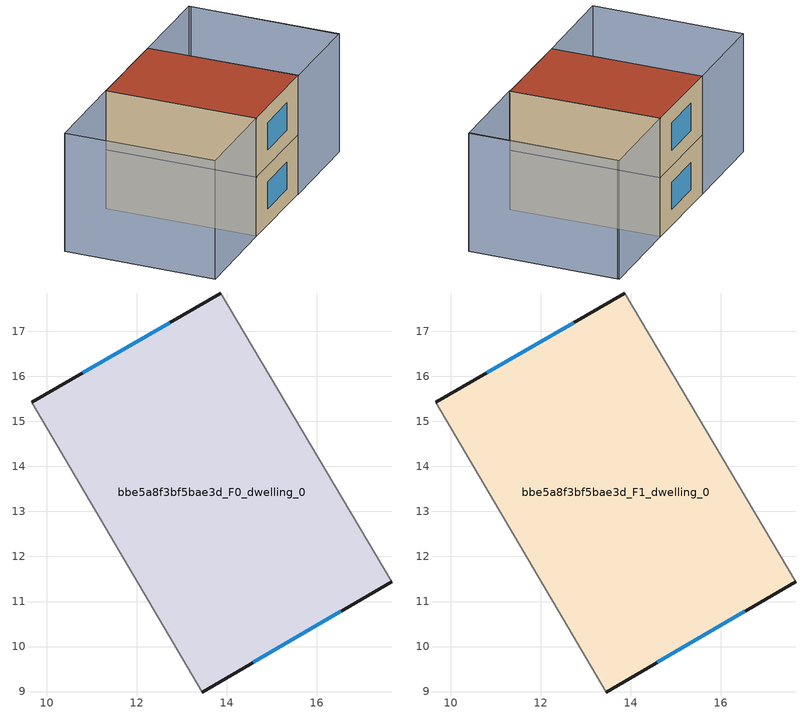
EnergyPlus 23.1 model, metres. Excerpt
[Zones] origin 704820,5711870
bbe5a8f3bf5bae3d_F0_dwelling_0
 floor ground (EU_floor_Construction): 13.87,17.85 17.67,11.44 13.45,8.99 9.67,15.42 z0
 wall outside (EU_wall_Construction): 13.87,17.85 9.67,15.42 / 13.45,8.99 17.67,11.44 z0:3
 wall adiabatic (EU_wall_Construction): 17.67,11.44 13.87,17.85 / 9.67,15.42 13.45,8.99 z0:3
 window (EU_Window_Construction): 12.73,17.19 10.8,16.07 / 14.59,9.65 16.53,10.78 z0.81:2.19
bbe5a8f3bf5bae3d_F1_dwelling_0
 floor to bbe5a8f3bf5bae3d_F0_dwelling_0 (EU_floor_Construction): 13.87,17.85 17.67,11.44 13.45,8.99 9.67,15.42 z3
 wall outside (EU_wall_Construction): 13.87,17.85 9.67,15.42 / 13.45,8.99 17.67,11.44 z3:6
 wall adiabatic (EU_wall_Construction): 17.67,11.44 13.87,17.85 / 9.67,15.42 13.45,8.99 z3:6
 window (EU_Window_Construction): 12.73,17.19 10.8,16.07 / 14.59,9.65 16.53,10.78 z3.81:5.19
 roof outside (EU_roof_Construction): 17.67,11.44 13.87,17.85 9.67,15.42 13.45,8.99 z6
shading: 21.76,13.82 18.04,20.26 / 5.49,12.97 9.67,15.42 / 9.67,15.42 13.45,8.99 / 13.45,8.99 9.27,6.53 / 9.27,6.53 5.49,12.97 / 18.03,20.28 21.8,13.84 / 21.8,13.84 17.64,11.4 / 17.64,11.4 13.87,17.85 / 13.87,17.85 18.03,20.28 z0:6
[Building]
EU S2 Campaign: North Axis=0; Terrain=City; Solar Distribution=FullExterior
[Site:Location]
London: Latitude=51.5; Longitude=-0.5; Time Zone=0; Elevation=25
[SizingPeriod:WeatherFileDays]
AnnualSizingPeriod: Begin Month=1; Begin Day of Month=1; End Month=12; End Day of Month=31; Day of Week for Start Day=Monday; Use Weather File Daylight Saving Period=No; Use Weather File Rain and Snow Indicators=No
[MATERIAL]
EU_InternalMass_Material: Roughness=MediumRough; Thickness=0.1; Conductivity=1; Density=1800; Specific Heat=900; Thermal Absorptance=0.9; Solar Absorptance=0.7; Visible Absorptance=0.7
[MATERIAL:NOMASS] Roughness=MediumRough; Thermal Absorptance=0.9; Solar Absorptance=0.7; Visible Absorptance=0.7
Name | Thermal Resistance
EU_wall_NoMass | 0.555556
EU_roof_NoMass | 0.510204
EU_floor_NoMass | 1.68919
[WINDOWMATERIAL:SIMPLEGLAZINGSYSTEM]
EU_Window_SimpleGlazing: UFactor=3.96; Solar Heat Gain Coefficient=0.85; Visible Transmittance=0.85
[CONSTRUCTION]
EU_wall_Construction: EU_wall_NoMass
EU_roof_Construction: EU_roof_NoMass
EU_floor_Construction: EU_floor_NoMass
EU_Window_Construction: EU_Window_SimpleGlazing
EU_InternalMass_Construction: EU_InternalMass_Material
[ZONE] Type=1; Multiplier=1; Ceiling Height=autocalculate; Floor Area=autocalculate; Part of Total Floor Area=Yes
Name | Volume
bbe5a8f3bf5bae3d_F0_dwelling_0 | 108.829
bbe5a8f3bf5bae3d_F1_dwelling_0 | 108.83
[INTERNALMASS] Construction=EU_InternalMass_Construction; Surface Area=36.2765
Name | Zone or ZoneList
bbe5a8f3bf5bae3d_F0_dwelling_0_EU_InternalMass | bbe5a8f3bf5bae3d_F0_dwelling_0
bbe5a8f3bf5bae3d_F1_dwelling_0_EU_InternalMass | bbe5a8f3bf5bae3d_F1_dwelling_0
[OTHEREQUIPMENT] Fuel Type=Electricity; Design Level Calculation Method=Watts/Area; Power per Zone Floor Area=1; Fraction Latent=0; Fraction Radiant=0; Fraction Lost=0; Carbon Dioxide Generation Rate=0; EndUse Subcategory=EU_Step8_InternalGains
Name | Zone or ZoneList or Space or SpaceList | Schedule
EU_Step8_InternalGain_bbe5a8f3bf5bae3d_F0_dwelling_0_f000 | bbe5a8f3bf5bae3d_F0_dwelling_0 | EU_Step8_GainSchedule_bbe5a8f3bf5bae3d_F0_dwelling_0_f000
EU_Step8_InternalGain_bbe5a8f3bf5bae3d_F1_dwelling_0_f000 | bbe5a8f3bf5bae3d_F1_dwelling_0 | EU_Step8_GainSchedule_bbe5a8f3bf5bae3d_F1_dwelling_0_f000
[ZONEVENTILATION:DESIGNFLOWRATE] Schedule=EU_AlwaysOn; Design Flow Rate Calculation Method=AirChanges/Hour; Air Changes per Hour=0.48; Ventilation Type=Natural; Fan Pressure Rise=0; Fan Total Efficiency=1; Constant Term Coefficient=1; Temperature Term Coefficient=0; Velocity Term Coefficient=0; Velocity Squared Term Coefficient=0; Minimum Indoor Temperature=-100; Maximum Indoor Temperature=100; Delta Temperature=-100; Minimum Outdoor Temperature=-100; Maximum Outdoor Temperature=100; Maximum Wind Speed=40
Name | Zone or ZoneList or Space or SpaceList
EU_ConstantAir_bbe5a8f3bf5bae3d_F0_dwelling_0 | bbe5a8f3bf5bae3d_F0_dwelling_0
EU_ConstantAir_bbe5a8f3bf5bae3d_F1_dwelling_0 | bbe5a8f3bf5bae3d_F1_dwelling_0
[HVACTEMPLATE:THERMOSTAT] Constant Heating Setpoint=20; Constant Cooling Setpoint=50
EU_HeatOnly_bbe5a8f3bf5bae3d_F0_dwelling_0; EU_HeatOnly_bbe5a8f3bf5bae3d_F1_dwelling_0
[HVACTEMPLATE:ZONE:IDEALLOADSAIRSYSTEM] System Availability Schedule=EU_AlwaysOn; Maximum Heating Supply Air Temperature=50; Minimum Cooling Supply Air Temperature=13; Maximum Heating Supply Air Humidity Ratio=0.0156; Minimum Cooling Supply Air Humidity Ratio=0.0077; Heating Limit=NoLimit; Cooling Limit=NoLimit; Heating Availability Schedule=EU_AlwaysOn; Cooling Availability Schedule=EU_CoolingOff; Dehumidification Control Type=ConstantSensibleHeatRatio; Cooling Sensible Heat Ratio=0.7; Dehumidification Setpoint=60; Humidification Control Type=None; Humidification Setpoint=30; Outdoor Air Method=None; Outdoor Air Flow Rate per Person=0.00944; Outdoor Air Flow Rate per Zone Floor Area=0; Outdoor Air Flow Rate per Zone=0; Demand Controlled Ventilation Type=None; Outdoor Air Economizer Type=NoEconomizer; Heat Recovery Type=None; Sensible Heat Recovery Effectiveness=0.7; Latent Heat Recovery Effectiveness=0.65
Name | Template Thermostat
bbe5a8f3bf5bae3d_F0_dwelling_0 | EU_HeatOnly_bbe5a8f3bf5bae3d_F0_dwelling_0
bbe5a8f3bf5bae3d_F1_dwelling_0 | EU_HeatOnly_bbe5a8f3bf5bae3d_F1_dwelling_0
[SIZING:ZONE] Zone Cooling Design Supply Air Temperature Input Method=SupplyAirTemperature; Zone Cooling Design Supply Air Temperature=13; Zone Heating Design Supply Air Temperature Input Method=SupplyAirTemperature; Zone Heating Design Supply Air Temperature=50; Zone Cooling Design Supply Air Humidity Ratio=0.008; Zone Heating Design Supply Air Humidity Ratio=0.008; Cooling Design Air Flow Method=DesignDay; Cooling Design Air Flow Rate=0; Cooling Minimum Air Flow per Zone Floor Area=0.000762; Cooling Minimum Air Flow=0; Cooling Minimum Air Flow Fraction=0.2; Heating Design Air Flow Method=DesignDay; Heating Design Air Flow Rate=0; Heating Maximum Air Flow per Zone Floor Area=0.002032; Heating Maximum Air Flow=0.141576; Heating Maximum Air Flow Fraction=0.3; Account for Dedicated Outdoor Air System=No; Dedicated Outdoor Air System Control Strategy=NeutralSupplyAir; Dedicated Outdoor Air Low Setpoint Temperature for Design=autosize; Dedicated Outdoor Air High Setpoint Temperature for Design=autosize; Zone Load Sizing Method=Sensible Load Only No Latent Load; Zone Latent Cooling Design Supply Air Humidity Ratio Input Method=HumidityRatioDifference; Zone Cooling Design Supply Air Humidity Ratio Difference=0.005; Zone Latent Heating Design Supply Air Humidity Ratio Input Method=HumidityRatioDifference; Zone Humidification Design Supply Air Humidity Ratio Difference=0.005
bbe5a8f3bf5bae3d_F0_dwelling_0; bbe5a8f3bf5bae3d_F1_dwelling_0
[SCHEDULE:CONSTANT]
Name | Hourly Value
EU_AlwaysOn | 1
EU_CoolingOff | 0
[SCHEDULE:FILE] Column Number=1; Rows to Skip at Top=0; Number of Hours of Data=8760; Column Separator=Comma; Interpolate to Timestep=No; Minutes per Item=60; Adjust Schedule for Daylight Savings=Yes
Name | File
EU_Step8_GainSchedule_bbe5a8f3bf5bae3d_F0_dwelling_0_f000 | ../../schedules/bbe5a8f3bf5bae3d/bbe5a8f3bf5bae3d_F0_dwelling_0_f000_gain.csv
EU_Step8_GainSchedule_bbe5a8f3bf5bae3d_F1_dwelling_0_f000 | ../../schedules/bbe5a8f3bf5bae3d/bbe5a8f3bf5bae3d_F1_dwelling_0_f000_gain.csv
